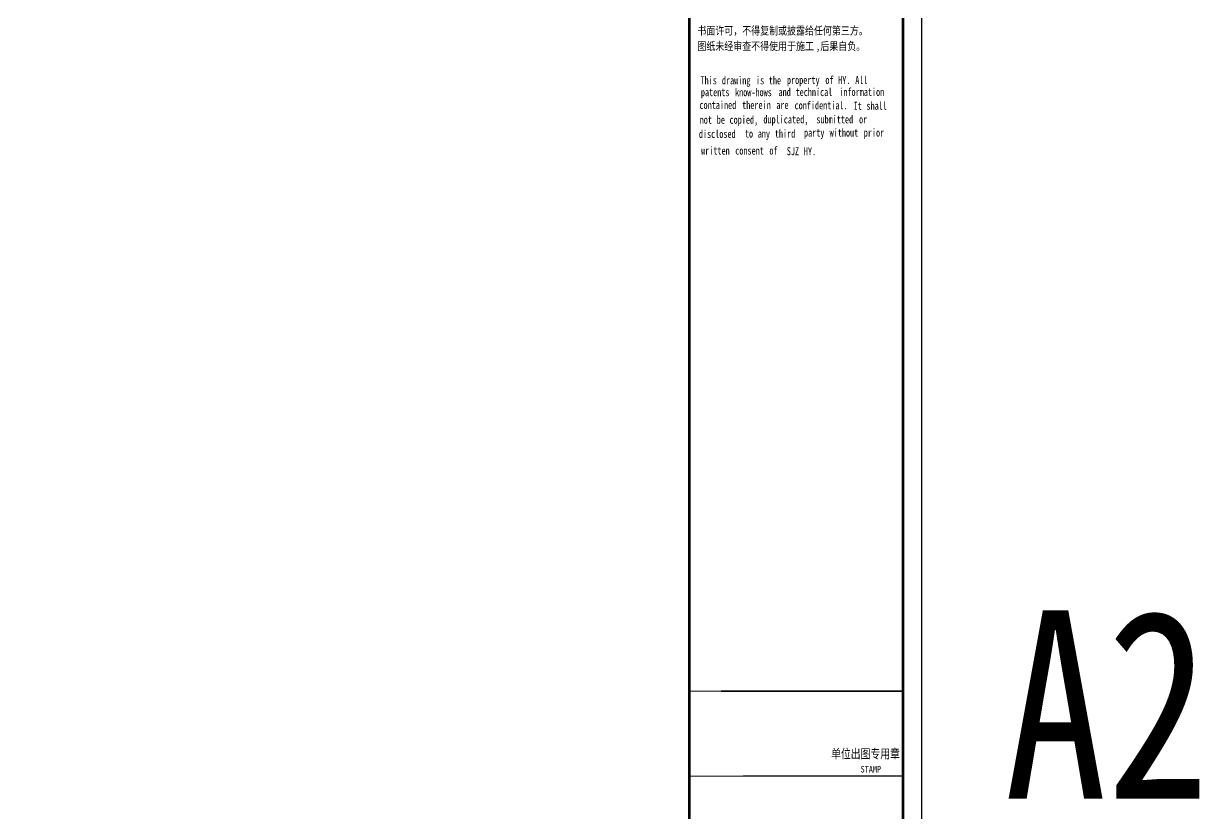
# Model space of a CAD drawing. Header units: inches. Extents: x -2316 to 955, y -265 to 742.
# Drawn here: x 415.1 to 727.2, y -80.8 to 128.9 of the extents above; entities that cross this region are included whole.
import ezdxf

# ---------------------------------------------------------------- set-up
doc = ezdxf.new("R2010")
doc.units = ezdxf.units.IN
doc.header["$LTSCALE"] = 1000
doc.header["$MEASUREMENT"] = 0
doc.layers.add('文字和字符', color=7, linetype='Continuous')
doc.styles.add('-宋体', font='', dxfattribs={"width": 0.8})
doc.styles.add('HTZ', font='simhei.ttf', dxfattribs={"width": 0.55})
doc.styles.get('-宋体').set_extended_font_data('SimSun')

# ---------------------------------------------------------------- blocks, each defined once
blk = doc.blocks.new('TKK')
at = {"layer": '文字和字符'}
for p, q in [((1179, 433.86), (1082.44, 433.86)), ((1082.44, 433.86), (1179, 433.86)), ((1178.66, 388.74), (1094.15, 388.74))]:
    blk.add_line(p, q, dxfattribs=at)
blk.add_lwpolyline([(0, 0), (1189, 0), (1189, 841), (0, 841)], close=True, dxfattribs=at)
for points, const_width in [([(25, 10), (1179, 10), (1179, 831), (25, 831)], 1), ([(1065.4, 831), (1179, 831), (1179, 10.01), (1065.4, 10.01)], 1.42)]:
    blk.add_lwpolyline(points, close=True, dxfattribs=dict(at, const_width=const_width))
at = {"layer": '文字和字符', "const_width": 0.483}
for points in [[(1065.4, 433.86), (1179, 433.86)], [(1065.4, 388.74), (1178.66, 388.74)]]:
    blk.add_lwpolyline(points, dxfattribs=at)
at = {"layer": '文字和字符', "color": 0, "style": '-宋体'}
for s, height, width, p in [('书面许可，不得复制或披露给任何第三方。', 4.2532, 0.8, (1069.77, 782.74)), ('图纸未经审查不得使用于施工', 4.2532, 0.8, (1069.77, 774.5)), (',', 4.25, 0.8, (1132.68, 774.5)), ('后果自负。', 4.253, 0.8, (1135.1, 774.5)), ('This', 4.253, 0.75, (1071.42, 756.38)), ('drawing', 4.253, 0.75, (1082.76, 756.38)), ('is', 4.253, 0.75, (1100.91, 756.38)), ('the', 4.253, 0.75, (1107.71, 756.38)), ('property', 4.253, 0.75, (1117.34, 756.54)), ('of', 4.253, 0.75, (1137.76, 756.54)), ('HY.', 4.253, 0.75, (1144.56, 756.54)), ('All', 4.253, 0.75, (1153.64, 756.54)), ('patents', 4.253, 0.75, (1071.61, 750.05)), ('know-hows', 4.253, 0.75, (1089.76, 750.05)), ('and', 4.253, 0.75, (1112.87, 750.13)), ('technical', 4.253, 0.75, (1121.94, 750.13)), ('information', 4.2532, 0.75, (1145.15, 750.2)), ('contained', 4.253, 0.75, (1070.86, 743.25)), ('therein', 4.253, 0.75, (1093.54, 743.25)), ('are', 4.253, 0.75, (1111.69, 743.25)), ('confidential.', 4.2532, 0.75, (1121.39, 743.08)), ('It', 4.253, 0.75, (1152.79, 742.84)), ('shall', 4.253, 0.75, (1159.59, 742.84)), ('not', 4.253, 0.75, (1070.97, 735.41)), ('be', 4.253, 0.75, (1080.05, 735.41)), ('copied,', 4.253, 0.75, (1086.85, 735.41)), ('duplicated,', 4.2532, 0.75, (1104.83, 735.6)), ('submitted', 4.253, 0.75, (1132.98, 735.63)), ('or', 4.253, 0.75, (1155.66, 735.63)), ('disclosed', 4.253, 0.75, (1070.55, 727.88)), ('to', 4.253, 0.75, (1095.01, 728.05)), ('any', 4.253, 0.75, (1101.82, 728.05)), ('third', 4.253, 0.75, (1110.89, 728.05)), ('party', 4.253, 0.75, (1126.41, 728.57)), ('without', 4.253, 0.75, (1140.02, 728.57)), ('prior', 4.253, 0.75, (1158.17, 728.57)), ('written', 4.253, 0.75, (1071.73, 719.01)), ('consent', 4.253, 0.75, (1089.88, 719.01)), ('of', 4.253, 0.75, (1108.02, 719.01)), ('SJZ', 4.253, 0.75, (1117.25, 718.71)), ('HY.', 4.253, 0.75, (1126.33, 718.71))]:
    blk.add_text(s, height=height, dxfattribs=dict(at, width=width)).set_placement(p)
at = {"layer": '文字和字符', "style": '-宋体', "width": 0.75}
for s, height, p in [('单位出图专用章', 4.97, (1140.83, 398.12)), ('STAMP', 3.55, (1156.49, 390.6))]:
    blk.add_text(s, height=height, dxfattribs=at).set_placement(p)

msp = doc.modelspace()

# ---------------------------------------------------------------- block references
at = {"xscale": 0.4995794785534144, "yscale": 0.4995794785534144, "zscale": 0.4995794785534144}
msp.add_blockref('TKK', (59.52, -265.06), dxfattribs=at)

# ---------------------------------------------------------------- texts
at = {"color": 0, "style": 'HTZ', "width": 0.8}
msp.add_text('A2', height=50, dxfattribs=at).set_placement((675.42, -76.85))

doc.saveas('drawing.dxf')
